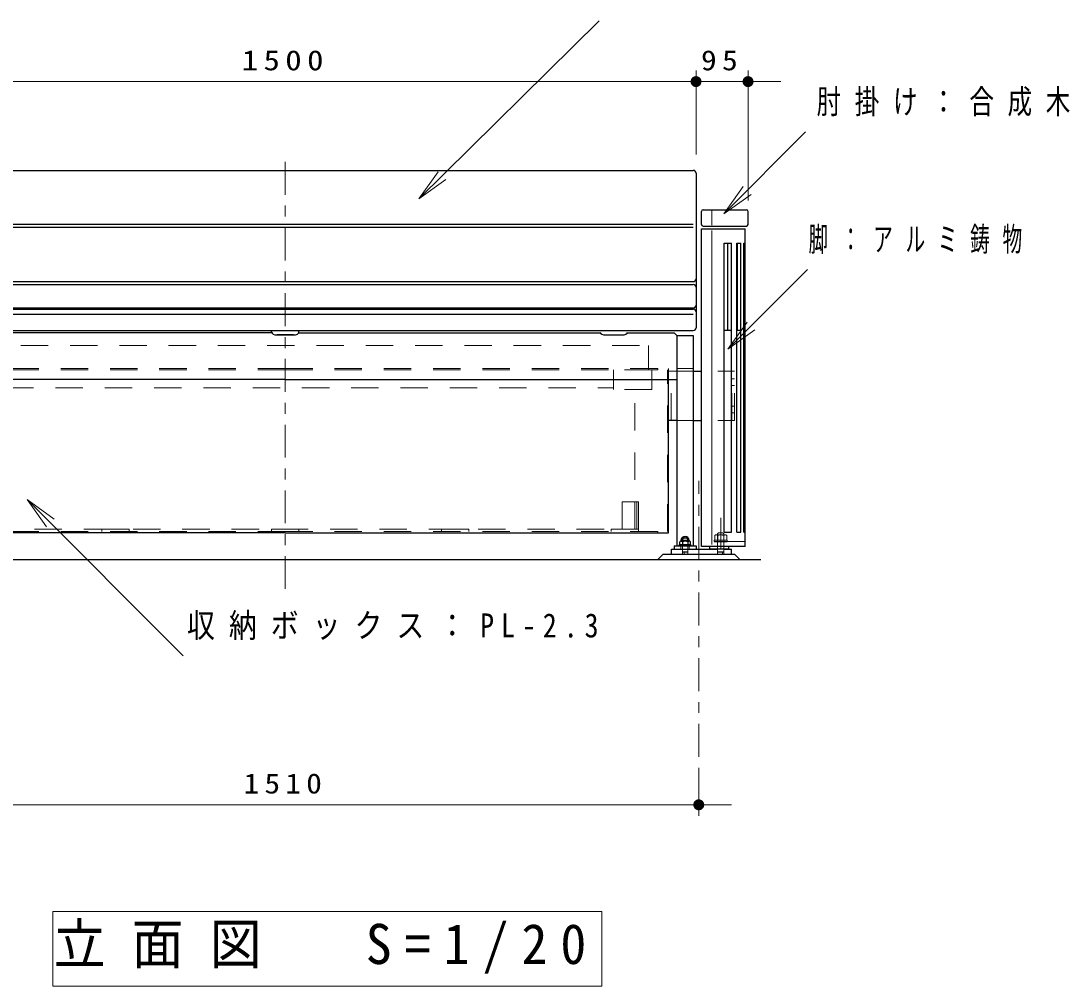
# Model space of a CAD drawing. Units: millimetres on the paper, scale 1:20. Extents: x -365 to 0, y 0 to 257.
# Drawn here: x -305 to -209.6, y 69.2 to 157.3 of the extents above; entities that cross this region are included whole.
import ezdxf

# ---------------------------------------------------------------- set-up
doc = ezdxf.new("R2010")
doc.units = ezdxf.units.MM
doc.linetypes.add('USER1', pattern=[4.5, 2.5, -2])
doc.linetypes.add('USER2', pattern=[6, 3, -1, 1, -1])
doc.layers.add('1_20', color=7, linetype='Continuous', lineweight=25)
doc.styles.add('ＭＳ ゴシック', font='')
doc.styles.get('ＭＳ ゴシック').set_extended_font_data('MS Gothic')

# ---------------------------------------------------------------- blocks, each defined once
blk = doc.blocks.new('open_arrow')
at = {"color": 0, "linetype": 'Continuous', "lineweight": -2}
blk.add_lwpolyline([(7.5, 1.25), (0, 0), (7.5, -1.25)], dxfattribs=at)
blk = doc.blocks.new('filled_dot')
at = {"color": 0, "linetype": 'Continuous', "lineweight": -2, "const_width": 1.25}
blk.add_lwpolyline([(-0.625, 0, 1), (0.625, 0, 1)], format="xyb", close=True, dxfattribs=at)

msp = doc.modelspace()

# ---------------------------------------------------------------- linework, layer by layer
at = {"layer": '1_20', "lineweight": 13}
for p, q in [((-268.722, 141.114), (-252.258, 157.349)), ((-243.407, 145.163), (-243.407, 152.808)), ((-243.407, 145.163), (-243.407, 152.808)), ((-238.657, 140.962), (-238.657, 152.808)), ((-321.407, 151.808), (-240.407, 151.808)), ((-246.407, 151.808), (-235.657, 151.808)), ((-240.863, 139.746), (-233.401, 147.207)), ((-241.978, 138.702), (-241.978, 140.056)), ((-241.978, 109.544), (-241.978, 138.224)), ((-240.505, 127.365), (-233.219, 134.651)), ((-304.475, 113.638), (-290.225, 99.388)), ((-243.157, 89.162), (-243.157, 84.78)), ((-240.157, 85.78), (-321.657, 85.78)), ((-302.133, 76.033), (-302.133, 69.227)), ((-251.993, 76.033), (-302.133, 76.033)), ((-251.993, 69.227), (-251.993, 76.033)), ((-302.133, 69.227), (-251.993, 69.227))]:
    msp.add_line(p, q, dxfattribs=at)
at = {"layer": '1_20', "linetype": 'USER2', "lineweight": 13}
for p, q in [((-280.907, 105.482), (-280.907, 145.465)), ((-243.157, 90.162), (-243.157, 115.371)), ((-241.157, 109.112), (-241.157, 111.988))]:
    msp.add_line(p, q, dxfattribs=at)
at = {"layer": '1_20'}
for p, q in [((-318.157, 143.701), (-243.657, 143.701)), ((-243.407, 143.451), (-243.407, 133.03)), ((-242.907, 138.762), (-242.907, 139.962)), ((-242.757, 140.112), (-238.807, 140.112)), ((-238.657, 138.762), (-238.657, 139.962)), ((-318.157, 138.804), (-243.657, 138.804)), ((-318.157, 138.527), (-243.657, 138.527)), ((-242.757, 138.612), (-238.807, 138.612)), ((-242.907, 109.362), (-242.907, 138.362)), ((-242.907, 138.362), (-238.907, 138.362)), ((-238.907, 109.362), (-238.907, 138.362)), ((-240.842, 110.662), (-240.842, 137.062)), ((-240.842, 137.062), (-240.171, 137.062)), ((-240.499, 129.112), (-240.499, 137.062)), ((-240.171, 110.662), (-240.171, 137.062)), ((-239.669, 110.662), (-239.669, 137.062)), ((-239.669, 137.062), (-239.302, 137.062)), ((-239.611, 129.112), (-239.611, 137.062)), ((-239.302, 110.662), (-239.302, 137.062)), ((-239.055, 110.662), (-239.055, 137.062)), ((-239.055, 137.062), (-238.925, 137.062)), ((-318.157, 133.544), (-243.657, 133.544)), ((-318.157, 133.28), (-243.657, 133.28)), ((-243.407, 133.03), (-243.407, 130.788)), ((-318.157, 131.148), (-243.657, 131.148)), ((-318.157, 131.038), (-243.657, 131.038)), ((-243.407, 130.788), (-243.407, 129.331)), ((-318.157, 130.575), (-243.657, 130.575)), ((-318.157, 129.081), (-243.657, 129.081)), ((-282.142, 128.87), (-309.672, 128.87)), ((-282.157, 128.93), (-282.157, 129.081)), ((-279.672, 128.87), (-252.142, 128.87)), ((-279.657, 128.93), (-279.657, 129.081)), ((-249.672, 128.87), (-245.407, 128.87)), ((-245.157, 128.62), (-245.407, 128.87)), ((-240.842, 129.112), (-240.171, 129.112)), ((-239.669, 129.112), (-239.302, 129.112)), ((-280.157, 128.68), (-281.657, 128.68)), ((-281.657, 128.68), (-280.157, 128.68)), ((-251.657, 128.68), (-250.157, 128.68)), ((-245.157, 128.62), (-245.157, 124.82)), ((-245.157, 128.612), (-243.657, 128.612)), ((-245.157, 128.487), (-245.157, 109.412)), ((-243.657, 128.612), (-243.657, 109.412)), ((-243.657, 125.362), (-242.907, 125.362)), ((-280.907, 124.62), (-316.657, 124.62)), ((-280.907, 124.62), (-245.157, 124.62)), ((-245.157, 120.862), (-245.907, 120.862)), ((-243.657, 120.862), (-242.907, 120.862)), ((-244.831, 109.837), (-244.897, 109.799)), ((-244.897, 109.55), (-244.897, 109.799)), ((-243.983, 109.837), (-244.831, 109.837)), ((-244.07, 109.912), (-244.745, 109.912)), ((-244.652, 109.799), (-244.652, 109.55)), ((-244.162, 109.799), (-244.162, 109.55)), ((-243.983, 109.837), (-243.917, 109.799)), ((-243.917, 109.55), (-243.917, 109.799)), ((-241.757, 109.812), (-240.557, 109.812)), ((-240.842, 110.662), (-240.171, 110.662)), ((-239.669, 110.662), (-239.302, 110.662)), ((-239.055, 110.662), (-238.925, 110.662)), ((-245.407, 109.412), (-243.407, 109.412)), ((-245.407, 109.412), (-245.407, 109.112)), ((-245.407, 109.112), (-243.407, 109.112)), ((-244.932, 109.412), (-244.932, 109.512)), ((-244.932, 109.512), (-243.882, 109.512)), ((-244.932, 109.412), (-243.882, 109.412)), ((-244.831, 109.512), (-244.897, 109.55)), ((-243.983, 109.512), (-244.831, 109.512)), ((-243.983, 109.512), (-243.917, 109.55)), ((-243.882, 109.512), (-243.882, 109.412)), ((-243.407, 109.412), (-243.407, 109.112)), ((-238.907, 109.362), (-242.907, 109.362)), ((-242.157, 109.112), (-242.157, 109.362)), ((-240.407, 109.112), (-242.157, 109.112)), ((-240.407, 109.112), (-240.407, 109.362)), ((-323.46, 108.162), (-237.477, 108.162))]:
    msp.add_line(p, q, dxfattribs=at)
at = {"layer": '1_20', "linetype": 'USER1', "lineweight": 13}
for p, q in [((-314.057, 127.702), (-247.757, 127.702)), ((-247.757, 125.502), (-247.757, 127.702)), ((-250.932, 125.502), (-250.932, 123.702)), ((-247.432, 125.502), (-250.932, 125.502)), ((-247.432, 125.502), (-247.432, 123.702)), ((-245.907, 125.612), (-245.907, 124.62)), ((-245.157, 125.612), (-243.657, 125.612)), ((-310.882, 123.852), (-250.932, 123.852)), ((-247.432, 123.702), (-250.932, 123.702)), ((-249.007, 110.952), (-249.007, 123.702)), ((-312.807, 110.952), (-249.007, 110.952)), ((-238.907, 109.812), (-242.907, 109.812)), ((-241.757, 109.812), (-241.757, 109.937)), ((-241.757, 109.937), (-240.557, 109.937)), ((-241.705, 110.38), (-241.607, 110.437)), ((-241.705, 109.937), (-241.705, 110.38)), ((-241.705, 109.937), (-240.608, 109.937)), ((-240.707, 110.437), (-241.607, 110.437)), ((-241.431, 109.937), (-241.431, 110.38)), ((-240.883, 109.937), (-240.883, 110.38)), ((-240.608, 110.38), (-240.707, 110.437)), ((-240.608, 109.937), (-240.608, 110.38)), ((-240.557, 109.937), (-240.557, 109.812)), ((-244.782, 109.412), (-244.782, 109.112)), ((-244.032, 109.412), (-244.032, 109.112))]:
    msp.add_line(p, q, dxfattribs=at)
at = {"layer": '1_20', "color": 4, "linetype": 'USER1', "lineweight": 13}
for p, q in [((-280.907, 125.612), (-315.907, 125.612)), ((-280.907, 125.497), (-315.792, 125.497)), ((-280.907, 125.612), (-245.907, 125.612)), ((-280.907, 125.497), (-246.022, 125.497)), ((-246.907, 125.497), (-246.907, 125.612)), ((-246.022, 110.727), (-246.022, 125.497)), ((-245.907, 125.362), (-239.907, 125.362)), ((-245.682, 120.862), (-245.682, 125.362)), ((-240.132, 120.862), (-240.132, 125.362)), ((-239.907, 120.862), (-239.907, 125.362)), ((-239.907, 124.66), (-240.132, 124.66)), ((-239.907, 124.06), (-240.132, 124.06)), ((-239.907, 122.16), (-240.132, 122.16)), ((-239.907, 121.56), (-240.132, 121.56)), ((-245.907, 120.862), (-239.907, 120.862)), ((-250.157, 113.452), (-248.657, 113.452)), ((-250.157, 110.952), (-250.157, 113.452)), ((-248.807, 110.952), (-248.807, 113.452)), ((-248.657, 110.952), (-248.657, 113.452)), ((-280.907, 110.727), (-315.792, 110.727)), ((-295.157, 110.952), (-297.657, 110.952)), ((-297.657, 110.952), (-297.657, 110.727)), ((-295.157, 110.952), (-295.157, 110.727)), ((-280.907, 110.952), (-282.157, 110.952)), ((-282.157, 110.952), (-282.157, 110.727)), ((-280.907, 110.952), (-279.657, 110.952)), ((-280.907, 110.727), (-246.022, 110.727)), ((-279.657, 110.952), (-279.657, 110.727)), ((-266.657, 110.952), (-264.157, 110.952)), ((-266.657, 110.952), (-266.657, 110.727)), ((-264.157, 110.952), (-264.157, 110.727)), ((-251.157, 110.952), (-248.657, 110.952)), ((-251.157, 110.952), (-251.157, 110.727)), ((-248.657, 110.952), (-248.657, 110.727)), ((-246.907, 110.612), (-246.907, 110.727))]:
    msp.add_line(p, q, dxfattribs=at)
at = {"layer": '1_20', "color": 4}
for p, q in [((-245.907, 110.612), (-245.907, 124.62)), ((-280.907, 110.612), (-315.907, 110.612)), ((-280.907, 110.612), (-245.907, 110.612))]:
    msp.add_line(p, q, dxfattribs=at)
at = {"layer": '1_20', "color": 2, "linetype": 'USER1', "lineweight": 13}
for p, q in [((-244.657, 110.012), (-244.557, 110.112)), ((-244.657, 108.712), (-244.657, 110.012)), ((-244.557, 110.112), (-244.257, 110.112)), ((-244.157, 110.012), (-244.257, 110.112)), ((-244.157, 108.712), (-244.157, 110.012)), ((-241.357, 110.612), (-241.457, 110.512)), ((-241.457, 108.712), (-241.457, 110.512)), ((-241.357, 110.612), (-240.957, 110.612)), ((-240.857, 110.512), (-240.957, 110.612)), ((-240.857, 108.712), (-240.857, 110.512))]:
    msp.add_line(p, q, dxfattribs=at)
at = {"layer": '1_20', "color": 2}
for p, q in [((-245.657, 109.112), (-244.657, 109.112)), ((-245.657, 108.662), (-245.657, 109.112)), ((-244.657, 108.862), (-244.157, 108.862)), ((-244.157, 109.112), (-241.457, 109.112)), ((-241.457, 108.862), (-240.857, 108.862)), ((-240.857, 109.112), (-240.157, 109.112)), ((-240.157, 108.662), (-240.157, 109.112)), ((-245.657, 108.662), (-240.157, 108.662))]:
    msp.add_line(p, q, dxfattribs=at)
at = {"layer": '1_20', "color": 2, "lineweight": 13}
for p, q in [((-244.5, 108.662), (-244.5, 108.862)), ((-241, 108.662), (-241, 108.862))]:
    msp.add_line(p, q, dxfattribs=at)
at = {"layer": '1_20', "color": 70}
for p, q in [((-246.407, 108.662), (-246.907, 108.162)), ((-246.907, 108.162), (-239.407, 108.162)), ((-246.907, 108.162), (-239.407, 108.162)), ((-246.407, 108.662), (-239.907, 108.662)), ((-239.907, 108.662), (-239.407, 108.162))]:
    msp.add_line(p, q, dxfattribs=at)
at = {"layer": '1_20'}
for centre, radius, start, end in [((-243.657, 143.451), 0.25, 0, 90), ((-242.757, 139.962), 0.15, 90, 180), ((-238.807, 139.962), 0.15, 0, 90), ((-242.757, 138.762), 0.15, 180, 270), ((-238.807, 138.762), 0.15, 270, 0), ((-243.657, 133.794), 0.25, 270, 0), ((-243.657, 133.03), 0.25, 0, 90), ((-243.657, 131.398), 0.25, 270, 0), ((-243.657, 130.788), 0.25, 0, 90), ((-243.657, 129.331), 0.25, 270, 0), ((-244.831, 109.394), 0.443, 66.13495, 89.99996), ((-244.745, 109.837), 0.075, 90, 180), ((-244.407, 109.912), 0.375, 0.00001, 180), ((-244.407, 109.026), 0.811, 72.41195, 107.58808), ((-243.983, 109.394), 0.443, 90.00002, 113.86508), ((-244.07, 109.837), 0.075, 0, 90), ((-244.831, 109.955), 0.443, 270.00003, 293.86506), ((-244.407, 110.323), 0.811, 252.41194, 287.58807), ((-243.983, 109.955), 0.443, 246.13494, 270)]:
    msp.add_arc(centre, radius, start, end, dxfattribs=at)
at = {"layer": '1_20', "linetype": 'USER1', "lineweight": 13}
for centre, radius, start, end in [((-244.407, 109.912), 0.325, 0.00001, 180), ((-241.568, 110.18), 0.243, 55.61586, 124.38414), ((-241.157, 109.515), 0.908, 72.41211, 107.58789), ((-240.745, 110.18), 0.243, 55.61586, 124.38414)]:
    msp.add_arc(centre, radius, start, end, dxfattribs=at)
at = {"layer": '1_20'}
for centre, major_axis, start_param, end_param in [((-281.657, 128.93), (0.5, 0), 3.141593, 4.712389), ((-281.657, 128.93), (0.5, 0), 3.141593, 4.712389), ((-280.157, 128.93), (-0.5, 0), 1.570796, 3.141593), ((-280.157, 128.93), (-0.5, 0), 1.570796, 3.141593), ((-251.657, 128.93), (0.5, 0), 3.141593, 4.712389), ((-250.157, 128.93), (-0.5, 0), 1.570796, 3.141593)]:
    msp.add_ellipse(centre, major_axis=major_axis, ratio=0.5, start_param=start_param, end_param=end_param, dxfattribs=at)

# ---------------------------------------------------------------- block references
at = {"layer": '1_20', "lineweight": 13, "xscale": 0.4, "yscale": 0.4}
for p in [(-243.407, 151.808), (-238.657, 151.808), (-243.157, 85.78)]:
    msp.add_blockref('filled_dot', p, dxfattribs=at)
for name, p, rotation in [('filled_dot', (-243.407, 151.808), 180), ('open_arrow', (-268.722, 141.114), 44.6), ('open_arrow', (-240.863, 139.746), 45), ('open_arrow', (-240.505, 127.365), 45), ('open_arrow', (-304.475, 113.638), 315)]:
    msp.add_blockref(name, p, dxfattribs=dict(at, rotation=rotation))

# ---------------------------------------------------------------- texts
at = {"layer": '1_20', "style": 'ＭＳ ゴシック'}
for s, insert, char_height, attachment_point in [('\\T1.33;\\W1.2;1500', (-280.907, 152.808), 1.833, 8), ('\\T1.34;\\W1.15;95', (-241.032, 152.808), 1.833, 8), ('\\T1.55;\\W0.75;肘掛け：合成木材\u300030t', (-232.403, 149.857), 2.199, 4), ('\\T1.64;\\W0.6;脚：アルミ鋳物', (-233.137, 137.301), 2.199, 4), ('\\T1.5;\\W0.85;収納ボックス：PL-2.3', (-289.884, 102.038), 2.199, 4), ('\\T1.33;\\W1.15;1510', (-280.907, 86.78), 1.833, 8), ('\\T1.5;\\W0.95;立面図\u3000S=1/20', (-302.064, 72.63), 3.666, 4)]:
    msp.add_mtext(s, dxfattribs=dict(at, insert=insert, char_height=char_height, attachment_point=attachment_point))

doc.saveas('drawing.dxf')
